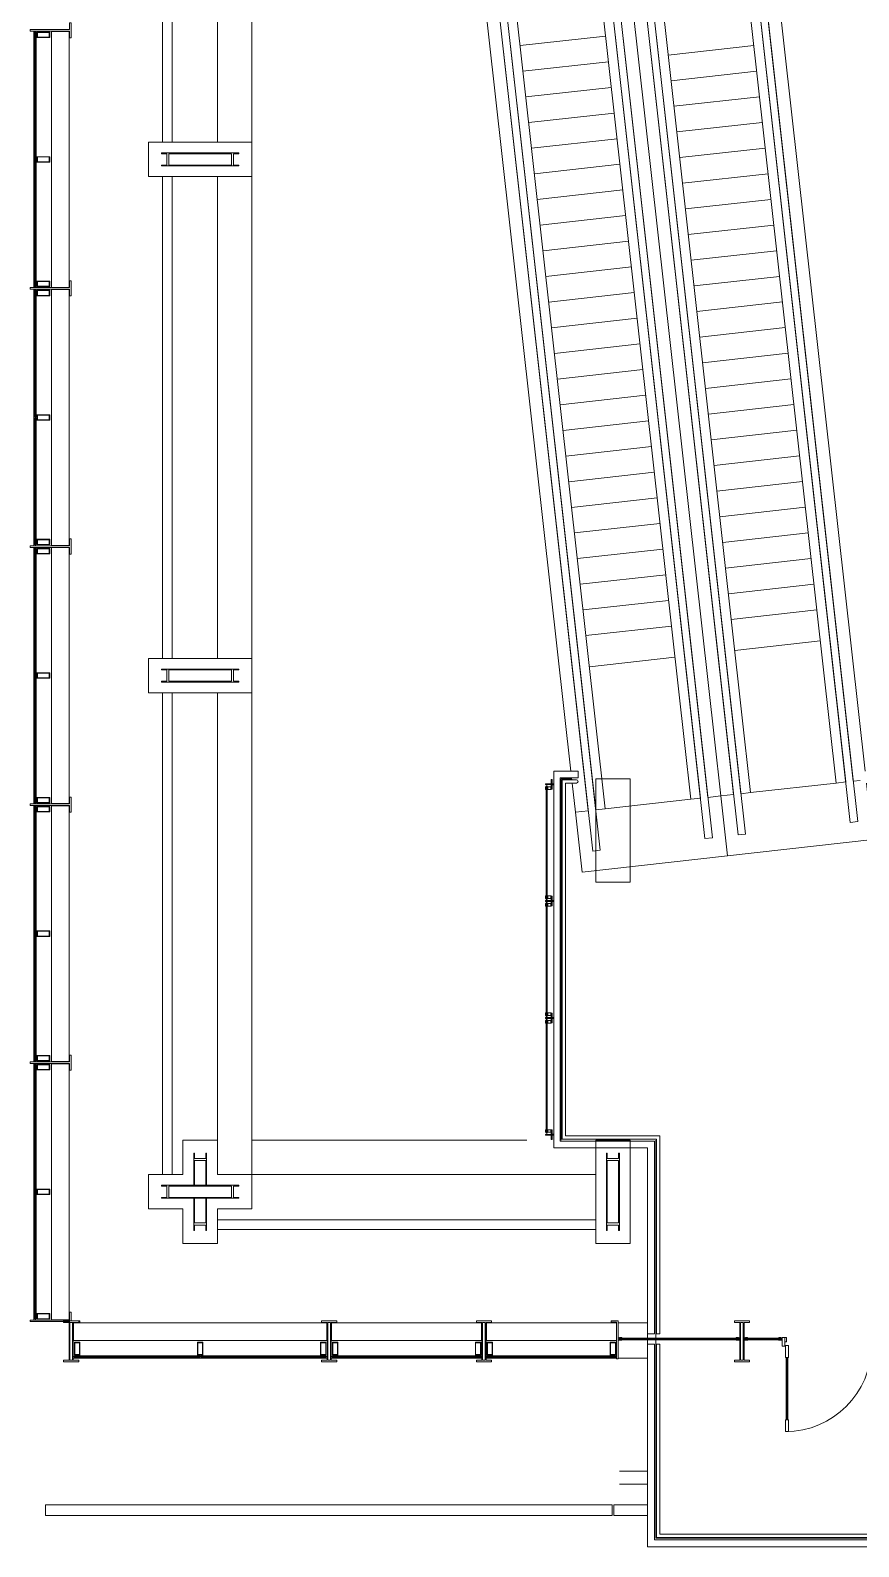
# Model space of a CAD drawing. Header units: inches. Extents: x -31774 to -27465, y 9140 to 11717.
# Drawn here: x -31774 to -31389, y 9419 to 10124 of the extents above; entities that cross this region are included whole.
import ezdxf

# ---------------------------------------------------------------- set-up
doc = ezdxf.new("R2010")
doc.units = ezdxf.units.IN
doc.header["$LTSCALE"] = 5.55
doc.header["$MEASUREMENT"] = 0
for name, color, linetype, lineweight in [('A-COLS', 1, 'Continuous', 18), ('A-FLOR-BYND', 8, 'Continuous', 18), ('A-FLOR-HRAL', 5, 'Continuous', 18), ('A-GLAZ-FRAM', 5, 'Continuous', 18), ('A-GLAZ-MULL', 6, 'Continuous', 18), ('A-GLAZING', 5, 'Continuous', 18), ('S-COLS-CONC-M', 2, 'Continuous', 18)]:
    doc.layers.add(name, color=color, linetype=linetype, lineweight=lineweight)

msp = doc.modelspace()

# ---------------------------------------------------------------- linework, layer by layer
at = {"layer": 'A-COLS', "linetype": 'Continuous'}
for points in [[(-31713.04, 10066.13), (-31713.04, 10066.51), (-31677.04, 10066.51), (-31677.04, 10066.13), (-31679.54, 10066.13), (-31679.54, 10060.88), (-31677.04, 10060.88), (-31677.04, 10060.51), (-31713.04, 10060.51), (-31713.04, 10060.88), (-31710.54, 10060.88), (-31710.54, 10066.13)], [(-31709.54, 10066.13), (-31680.54, 10066.13), (-31680.54, 10060.88), (-31709.54, 10060.88), (-31709.54, 10066.13)], [(-31713.04, 9826.13), (-31713.04, 9826.51), (-31677.04, 9826.51), (-31677.04, 9826.13), (-31679.54, 9826.13), (-31679.54, 9820.88), (-31677.04, 9820.88), (-31677.04, 9820.51), (-31713.04, 9820.51), (-31713.04, 9820.88), (-31710.54, 9820.88), (-31710.54, 9826.13)], [(-31709.54, 9826.13), (-31680.54, 9826.13), (-31680.54, 9820.88), (-31709.54, 9820.88), (-31709.54, 9826.13)], [(-31698.04, 9601.51), (-31698.04, 9586.51), (-31697.67, 9586.51), (-31697.67, 9598.01), (-31692.42, 9598.01), (-31692.42, 9586.51), (-31692.04, 9586.51), (-31692.04, 9601.51), (-31692.42, 9601.51), (-31692.42, 9599.01), (-31697.67, 9599.01), (-31697.67, 9601.51)], [(-31505.67, 9565.51), (-31506.05, 9565.51), (-31506.05, 9601.51), (-31505.67, 9601.51), (-31505.67, 9599.01), (-31500.42, 9599.01), (-31500.42, 9601.51), (-31500.05, 9601.51), (-31500.05, 9565.51), (-31500.42, 9565.51), (-31500.42, 9568.01), (-31505.67, 9568.01)], [(-31505.67, 9569.01), (-31505.67, 9598.01), (-31500.42, 9598.01), (-31500.42, 9569.01), (-31505.67, 9569.01)], [(-31713.04, 9580.88), (-31713.04, 9580.51), (-31677.04, 9580.51), (-31677.04, 9580.88), (-31679.54, 9580.88), (-31679.54, 9586.13), (-31677.04, 9586.13), (-31677.04, 9586.51), (-31713.04, 9586.51), (-31713.04, 9586.13), (-31710.54, 9586.13), (-31710.54, 9580.88)], [(-31709.54, 9580.88), (-31680.54, 9580.88), (-31680.54, 9586.13), (-31709.54, 9586.13)], [(-31698.04, 9565.51), (-31697.67, 9565.51), (-31697.67, 9568.01), (-31692.42, 9568.01), (-31692.42, 9565.51), (-31692.04, 9565.51), (-31692.04, 9580.51), (-31692.42, 9580.51), (-31692.42, 9569.01), (-31697.67, 9569.01), (-31697.67, 9580.51), (-31698.04, 9580.51)], [(-31446.55, 9523.51), (-31446.55, 9522.76), (-31444.05, 9522.76), (-31444.05, 9505.26), (-31446.55, 9505.26), (-31446.55, 9504.51), (-31439.55, 9504.51), (-31439.55, 9505.26), (-31442.05, 9505.26), (-31442.05, 9522.76), (-31439.55, 9522.76), (-31439.55, 9523.51), (-31446.55, 9523.51)], [(-31442.42, 9505.26), (-31443.67, 9505.26), (-31443.67, 9522.76), (-31442.42, 9522.76), (-31442.42, 9505.26)]]:
    msp.add_lwpolyline(points, close=True, dxfattribs=at)
at = {"layer": 'A-COLS'}
msp.add_lwpolyline([(-31511.05, 9727.51), (-31511.05, 9775.51), (-31495.05, 9775.51), (-31495.05, 9727.51), (-31511.05, 9727.51)], close=True, dxfattribs=at)
at = {"layer": 'A-FLOR-BYND'}
for p, q in [((-31712.55, 10071.49), (-31712.55, 10295.51)), ((-31708.05, 10071.49), (-31708.05, 10295.51)), ((-31687.05, 10295.51), (-31687.05, 10071.51)), ((-31671.05, 10295.51), (-31671.05, 10071.51)), ((-31546.24, 10116.4), (-31506.49, 10120.84)), ((-31437.57, 10116.46), (-31477.33, 10112.02)), ((-31544.91, 10104.47), (-31505.15, 10108.91)), ((-31436.24, 10104.53), (-31476, 10100.09)), ((-31543.58, 10092.55), (-31503.82, 10096.99)), ((-31434.91, 10092.61), (-31474.66, 10088.17)), ((-31542.24, 10080.62), (-31502.49, 10085.06)), ((-31433.58, 10080.68), (-31473.33, 10076.24)), ((-31540.91, 10068.69), (-31501.16, 10073.13)), ((-31432.25, 10068.76), (-31472, 10064.32)), ((-31539.58, 10056.77), (-31499.83, 10061.21)), ((-31712.55, 9831.49), (-31712.55, 10055.51)), ((-31708.05, 9831.49), (-31708.05, 10055.51)), ((-31687.05, 10055.51), (-31687.05, 9831.51)), ((-31671.05, 10055.51), (-31671.05, 9831.51)), ((-31430.92, 10056.83), (-31470.67, 10052.39)), ((-31538.25, 10044.84), (-31498.5, 10049.28)), ((-31429.58, 10044.9), (-31469.34, 10040.46)), ((-31536.92, 10032.92), (-31497.16, 10037.36)), ((-31428.25, 10032.98), (-31468, 10028.54)), ((-31535.58, 10020.99), (-31495.83, 10025.43)), ((-31426.92, 10021.05), (-31466.67, 10016.61)), ((-31534.25, 10009.07), (-31494.5, 10013.5)), ((-31425.59, 10009.13), (-31465.34, 10004.69)), ((-31532.92, 9997.14), (-31493.17, 10001.58)), ((-31424.26, 9997.2), (-31464.01, 9992.76)), ((-31531.59, 9985.21), (-31491.84, 9989.65)), ((-31422.92, 9985.27), (-31462.68, 9980.84)), ((-31530.26, 9973.29), (-31490.5, 9977.73)), ((-31421.59, 9973.35), (-31461.34, 9968.91)), ((-31528.92, 9961.36), (-31489.17, 9965.8)), ((-31420.26, 9961.42), (-31460.01, 9956.98)), ((-31527.59, 9949.44), (-31487.84, 9953.88)), ((-31418.93, 9949.5), (-31458.68, 9945.06)), ((-31526.26, 9937.51), (-31486.51, 9941.95)), ((-31417.6, 9937.57), (-31457.35, 9933.13)), ((-31524.93, 9925.58), (-31485.18, 9930.02)), ((-31416.26, 9925.65), (-31456.02, 9921.21)), ((-31523.6, 9913.66), (-31483.84, 9918.1)), ((-31414.93, 9913.72), (-31454.69, 9909.28)), ((-31522.27, 9901.73), (-31482.51, 9906.17)), ((-31413.6, 9901.79), (-31453.35, 9897.35)), ((-31520.93, 9889.81), (-31481.18, 9894.25)), ((-31412.27, 9889.87), (-31452.02, 9885.43)), ((-31519.6, 9877.88), (-31479.85, 9882.32)), ((-31410.94, 9877.94), (-31450.69, 9873.5)), ((-31518.27, 9865.95), (-31478.52, 9870.39)), ((-31409.6, 9866.02), (-31449.36, 9861.58)), ((-31516.94, 9854.03), (-31477.18, 9858.47)), ((-31408.27, 9854.09), (-31448.03, 9849.65)), ((-31515.61, 9842.1), (-31475.85, 9846.54)), ((-31406.66, 9839.62), (-31446.41, 9835.18)), ((-31513.99, 9827.63), (-31474.24, 9832.07)), ((-31712.55, 9591.49), (-31712.55, 9815.51)), ((-31708.05, 9591.49), (-31708.05, 9815.51)), ((-31687.05, 9815.51), (-31687.05, 9591.51)), ((-31671.05, 9815.51), (-31671.05, 9591.51)), ((-31522.2, 9775.03), (-31522.31, 9776.03)), ((-31399.28, 9773.53), (-31439.03, 9769.09)), ((-31506.61, 9761.54), (-31466.86, 9765.98)), ((-31671.05, 9607.53), (-31543.05, 9607.53)), ((-31671.05, 9591.51), (-31511.05, 9591.51)), ((-31687.05, 9570.51), (-31511.05, 9570.51)), ((-31687.05, 9566.01), (-31511.05, 9566.01)), ((-31500.58, 9522.51), (-31487.05, 9522.51)), ((-31487.05, 9514.73), (-31487.05, 9418.51)), ((-31486.8, 9517.48), (-31483.79, 9517.48)), ((-31486.8, 9512.73), (-31483.79, 9512.73)), ((-31483.79, 9512.73), (-31483.79, 9421.76)), ((-31483.05, 9422.51), (-31483.05, 9514.73)), ((-31500.58, 9506.16), (-31487.05, 9506.16)), ((-31487.05, 9453.57), (-31500.05, 9453.57)), ((-31487.05, 9447.57), (-31500.05, 9447.57)), ((-31282.29, 9421.76), (-31483.79, 9421.76)), ((-31483.05, 9422.51), (-31283.04, 9422.51)), ((-31487.05, 9418.51), (-31279.04, 9418.51))]:
    msp.add_line(p, q, dxfattribs=at)
at = {"layer": 'A-FLOR-BYND', "color": 5, "lineweight": 18}
for p, q in [((-31530.6, 9779.03), (-31530.6, 9603.98)), ((-31530.6, 9779.03), (-31519.25, 9779.03)), ((-31519.25, 9776.03), (-31519.25, 9779.03)), ((-31527.59, 9776.03), (-31527.59, 9606.98)), ((-31527.59, 9776.03), (-31519.25, 9776.03)), ((-31527.07, 9607.51), (-31527.07, 9775.51)), ((-31522.25, 9775.51), (-31527.07, 9775.51)), ((-31487.05, 9603.98), (-31530.6, 9603.98)), ((-31483.79, 9606.98), (-31527.59, 9606.98)), ((-31487.05, 9603.98), (-31487.05, 9515.48)), ((-31483.79, 9606.98), (-31483.79, 9517.48)), ((-31483.05, 9515.48), (-31483.05, 9607.51))]:
    msp.add_line(p, q, dxfattribs=at)
at = {"layer": 'A-FLOR-BYND'}
for points in [[(-31392.71, 9755.27), (-31485.04, 10582), (-31481.56, 10582.39), (-31389.23, 9755.66)], [(-31444.88, 9749.44), (-31537.22, 10576.18), (-31533.74, 10576.57), (-31441.41, 9749.83)], [(-31508.99, 9742.28), (-31601.32, 10569.02), (-31604.8, 10568.63), (-31512.46, 9741.9)], [(-31456.81, 9748.11), (-31549.14, 10574.85), (-31552.62, 10574.46), (-31460.29, 9747.72)], [(-31487.42, 10562.75), (-31399.28, 9773.53), (-31394.8, 9774.03), (-31482.95, 10563.25)], [(-31462.38, 9766.48), (-31550.53, 10555.7), (-31555, 10555.2), (-31466.86, 9765.98)], [(-31452.94, 9767.54), (-31541.08, 10556.75), (-31547.05, 10556.09), (-31458.9, 9766.87)], [(-31452.94, 9767.54), (-31541.08, 10556.75), (-31535.12, 10557.42), (-31446.98, 9768.2)], [(-31443.5, 9768.59), (-31531.64, 10557.81), (-31527.17, 10558.31), (-31439.03, 9769.09)], [(-31594.75, 10550.76), (-31506.61, 9761.54), (-31511.08, 9761.04), (-31599.22, 10550.26)], [(-31719.05, 10055.51), (-31719.05, 10071.51), (-31671.05, 10071.51), (-31671.05, 10055.51)], [(-31719.05, 9815.51), (-31719.05, 9831.51), (-31671.05, 9831.51), (-31671.05, 9815.51)], [(-31719.05, 9575.51), (-31719.05, 9591.51), (-31703.05, 9591.51), (-31703.05, 9607.51), (-31687.05, 9607.51), (-31687.05, 9591.51), (-31671.05, 9591.51), (-31671.05, 9575.51), (-31687.05, 9575.51), (-31687.05, 9559.51), (-31703.05, 9559.51), (-31703.05, 9575.51)]]:
    msp.add_lwpolyline(points, close=True, dxfattribs=at)
for points in [[(-31385.8, 9779.03), (-31473.5, 10564.3), (-31479.47, 10563.64), (-31391.32, 9774.42), (-31388.1, 9774.78)], [(-31522.65, 9779.03), (-31608.66, 10549.21), (-31602.7, 10549.87), (-31514.56, 9760.65), (-31520.52, 9759.99), (-31522.03, 9773.53)], [(-31452.94, 9767.54), (-31449.83, 9739.71), (-31382.25, 9747.26), (-31385.19, 9773.53)], [(-31452.94, 9767.54), (-31449.83, 9739.71), (-31517.41, 9732.16), (-31520.52, 9759.99)]]:
    msp.add_lwpolyline(points, dxfattribs=at)
at = {"layer": 'A-FLOR-HRAL', "color": 5, "lineweight": 18}
for p, q in [((-31531.72, 9771.79), (-31534.41, 9771.79)), ((-31534.41, 9771.79), (-31534.41, 9770.6)), ((-31531.72, 9773.17), (-31534.35, 9773.17)), ((-31534.35, 9773.17), (-31534.35, 9772.79)), ((-31534.35, 9772.79), (-31531.72, 9772.79)), ((-31534.22, 9771.79), (-31534.22, 9770.6)), ((-31534.16, 9765.91), (-31534.16, 9772.29)), ((-31534.16, 9772.29), (-31533.66, 9772.29)), ((-31533.66, 9772.29), (-31533.66, 9765.91)), ((-31533.6, 9771.79), (-31533.6, 9770.6)), ((-31533.41, 9771.79), (-31533.41, 9770.6)), ((-31531.91, 9771.79), (-31531.91, 9770.6)), ((-31531.35, 9775.23), (-31531.72, 9775.23)), ((-31531.72, 9775.23), (-31531.72, 9770.73)), ((-31531.72, 9772.79), (-31531.72, 9773.17)), ((-31531.72, 9770.6), (-31531.72, 9771.79)), ((-31531.35, 9770.73), (-31531.35, 9775.23)), ((-31530.6, 9773.23), (-31531.35, 9773.23)), ((-31531.35, 9773.23), (-31531.35, 9772.73)), ((-31530.6, 9773.23), (-31531.35, 9773.23)), ((-31531.35, 9773.23), (-31531.35, 9772.73)), ((-31531.35, 9772.73), (-31530.6, 9772.73)), ((-31531.35, 9772.73), (-31530.6, 9772.73)), ((-31526.6, 9775.03), (-31526.6, 9607.98)), ((-31526.6, 9775.03), (-31520, 9775.03)), ((-31525.1, 9773.53), (-31525.1, 9609.48)), ((-31525.1, 9773.53), (-31520, 9773.53)), ((-31534.16, 9724.67), (-31534.16, 9766.98)), ((-31533.66, 9724.67), (-31533.66, 9766.98)), ((-31534.16, 9725.74), (-31534.16, 9719.36)), ((-31533.66, 9719.36), (-31533.66, 9725.74)), ((-31534.41, 9721.05), (-31531.72, 9721.05)), ((-31534.41, 9719.86), (-31534.41, 9721.05)), ((-31531.72, 9719.86), (-31534.41, 9719.86)), ((-31534.41, 9717.49), (-31531.72, 9717.49)), ((-31534.41, 9716.3), (-31534.41, 9717.49)), ((-31531.72, 9716.3), (-31534.41, 9716.3)), ((-31534.35, 9718.86), (-31531.72, 9718.86)), ((-31534.35, 9718.49), (-31534.35, 9718.86)), ((-31531.72, 9718.49), (-31534.35, 9718.49)), ((-31534.22, 9719.86), (-31534.22, 9721.05)), ((-31534.22, 9717.49), (-31534.22, 9716.3)), ((-31534.16, 9719.36), (-31533.66, 9719.36)), ((-31534.16, 9711.6), (-31534.16, 9717.99)), ((-31534.16, 9717.99), (-31533.66, 9717.99)), ((-31533.66, 9717.99), (-31533.66, 9711.6)), ((-31533.6, 9719.86), (-31533.6, 9721.05)), ((-31533.6, 9717.49), (-31533.6, 9716.3)), ((-31533.41, 9719.86), (-31533.41, 9721.05)), ((-31533.41, 9717.49), (-31533.41, 9716.3)), ((-31531.91, 9719.86), (-31531.91, 9721.05)), ((-31531.91, 9717.49), (-31531.91, 9716.3)), ((-31531.72, 9721.05), (-31531.72, 9719.86)), ((-31531.72, 9720.92), (-31531.35, 9720.92)), ((-31531.72, 9716.42), (-31531.72, 9720.92)), ((-31531.72, 9718.86), (-31531.72, 9718.49)), ((-31531.72, 9717.49), (-31531.72, 9716.3)), ((-31531.35, 9716.42), (-31531.72, 9716.42)), ((-31531.35, 9720.92), (-31531.35, 9716.42)), ((-31531.35, 9718.92), (-31530.6, 9718.92)), ((-31531.35, 9718.42), (-31531.35, 9718.92)), ((-31530.6, 9718.42), (-31531.35, 9718.42)), ((-31534.16, 9670.34), (-31534.16, 9712.67)), ((-31533.66, 9670.34), (-31533.66, 9712.67)), ((-31534.41, 9666.72), (-31531.72, 9666.72)), ((-31534.41, 9665.53), (-31534.41, 9666.72)), ((-31534.22, 9665.53), (-31534.22, 9666.72)), ((-31534.16, 9671.41), (-31534.16, 9665.03)), ((-31533.66, 9665.03), (-31533.66, 9671.41)), ((-31533.6, 9665.53), (-31533.6, 9666.72)), ((-31533.41, 9665.53), (-31533.41, 9666.72)), ((-31531.91, 9665.53), (-31531.91, 9666.72)), ((-31531.72, 9666.72), (-31531.72, 9665.53)), ((-31531.72, 9666.59), (-31531.35, 9666.59)), ((-31531.72, 9662.09), (-31531.72, 9666.59)), ((-31531.35, 9666.59), (-31531.35, 9662.09)), ((-31531.72, 9665.53), (-31534.41, 9665.53)), ((-31534.41, 9663.15), (-31531.72, 9663.15)), ((-31534.41, 9661.97), (-31534.41, 9663.15)), ((-31531.72, 9661.97), (-31534.41, 9661.97)), ((-31534.35, 9664.53), (-31531.72, 9664.53)), ((-31534.35, 9664.15), (-31534.35, 9664.53)), ((-31531.72, 9664.15), (-31534.35, 9664.15)), ((-31534.22, 9663.15), (-31534.22, 9661.97)), ((-31534.16, 9665.03), (-31533.66, 9665.03)), ((-31534.16, 9657.27), (-31534.16, 9663.65)), ((-31534.16, 9663.65), (-31533.66, 9663.65)), ((-31533.66, 9663.65), (-31533.66, 9657.27)), ((-31533.6, 9663.15), (-31533.6, 9661.97)), ((-31533.41, 9663.15), (-31533.41, 9661.97)), ((-31531.91, 9663.15), (-31531.91, 9661.97)), ((-31531.72, 9664.53), (-31531.72, 9664.15)), ((-31531.72, 9663.15), (-31531.72, 9661.97)), ((-31531.35, 9662.09), (-31531.72, 9662.09)), ((-31531.35, 9664.59), (-31530.6, 9664.59)), ((-31531.35, 9664.09), (-31531.35, 9664.59)), ((-31530.6, 9664.09), (-31531.35, 9664.09)), ((-31534.16, 9616.01), (-31534.16, 9658.34)), ((-31533.66, 9616.01), (-31533.66, 9658.34)), ((-31534.16, 9617.08), (-31534.16, 9610.7)), ((-31533.66, 9610.7), (-31533.66, 9617.08)), ((-31534.41, 9612.38), (-31531.72, 9612.38)), ((-31534.41, 9611.2), (-31534.41, 9612.38)), ((-31531.72, 9611.2), (-31534.41, 9611.2)), ((-31534.35, 9610.2), (-31531.72, 9610.2)), ((-31534.35, 9609.82), (-31534.35, 9610.2)), ((-31531.72, 9609.82), (-31534.35, 9609.82)), ((-31534.22, 9611.2), (-31534.22, 9612.38)), ((-31534.16, 9610.7), (-31533.66, 9610.7)), ((-31533.6, 9611.2), (-31533.6, 9612.38)), ((-31533.41, 9611.2), (-31533.41, 9612.38)), ((-31531.91, 9611.2), (-31531.91, 9612.38)), ((-31531.72, 9612.38), (-31531.72, 9611.2)), ((-31531.72, 9612.26), (-31531.35, 9612.26)), ((-31531.72, 9607.76), (-31531.72, 9612.26)), ((-31531.72, 9610.2), (-31531.72, 9609.82)), ((-31531.35, 9612.26), (-31531.35, 9607.76)), ((-31531.35, 9610.26), (-31530.6, 9610.26)), ((-31531.35, 9609.76), (-31531.35, 9610.26)), ((-31530.6, 9609.76), (-31531.35, 9609.76)), ((-31481.29, 9609.48), (-31525.1, 9609.48)), ((-31481.29, 9609.48), (-31481.29, 9517.48)), ((-31531.35, 9607.76), (-31531.72, 9607.76)), ((-31482.79, 9607.98), (-31526.6, 9607.98)), ((-31482.79, 9607.98), (-31482.79, 9517.48))]:
    msp.add_line(p, q, dxfattribs=at)
at = {"layer": 'A-FLOR-HRAL'}
for p, q in [((-31534.41, 9770.6), (-31531.72, 9770.6)), ((-31531.72, 9770.73), (-31531.35, 9770.73)), ((-31482.79, 9517.48), (-31481.29, 9517.48)), ((-31482.79, 9512.73), (-31481.29, 9512.73)), ((-31482.79, 9512.73), (-31482.79, 9422.76)), ((-31481.29, 9512.73), (-31481.29, 9424.26)), ((-31283.29, 9422.76), (-31482.79, 9422.76)), ((-31284.79, 9424.26), (-31481.29, 9424.26))]:
    msp.add_line(p, q, dxfattribs=at)
at = {"layer": 'A-FLOR-HRAL', "color": 5, "lineweight": 18}
msp.add_arc((-31520, 9774.28), 0.749, 270, 90, dxfattribs=at)
at = {"layer": 'A-GLAZ-FRAM'}
for p, q in [((-31503.96, 9522.82), (-31503.96, 9523.57)), ((-31503.96, 9523.57), (-31500.58, 9523.57)), ((-31501.33, 9522.82), (-31503.96, 9522.82)), ((-31501.33, 9505.83), (-31501.33, 9522.82)), ((-31500.58, 9523.57), (-31500.58, 9522.82)), ((-31500.58, 9522.82), (-31500.58, 9505.83)), ((-31500.58, 9505.83), (-31501.33, 9505.83))]:
    msp.add_line(p, q, dxfattribs=at)
at = {"layer": 'A-GLAZ-FRAM', "linetype": 'Continuous'}
for points in [[(-31755.79, 10123.88), (-31755.79, 10127.01), (-31755.04, 10127.01), (-31755.04, 10120.01), (-31755.79, 10120.01), (-31755.79, 10123.13), (-31774.04, 10123.13), (-31774.04, 10123.88)], [(-31755.79, 10003.13), (-31755.79, 10000.01), (-31755.04, 10000.01), (-31755.04, 10007.01), (-31755.79, 10007.01), (-31755.79, 10003.88), (-31774.04, 10003.88), (-31774.04, 10003.13)], [(-31755.79, 9883.88), (-31755.79, 9887.01), (-31755.04, 9887.01), (-31755.04, 9880.01), (-31755.79, 9880.01), (-31755.79, 9883.13), (-31774.04, 9883.13), (-31774.04, 9883.88)], [(-31755.79, 9763.13), (-31755.79, 9760.01), (-31755.04, 9760.01), (-31755.04, 9767.01), (-31755.79, 9767.01), (-31755.79, 9763.88), (-31774.04, 9763.88), (-31774.04, 9763.13)], [(-31755.79, 9643.88), (-31755.79, 9647.01), (-31755.04, 9647.01), (-31755.04, 9640.01), (-31755.79, 9640.01), (-31755.79, 9643.13), (-31774.04, 9643.13), (-31774.04, 9643.88)], [(-31755.79, 9523.51), (-31755.79, 9527.51), (-31755.04, 9527.51), (-31755.04, 9523.51), (-31755.79, 9523.51)], [(-31774.04, 9523.13), (-31774.04, 9523.88), (-31755.79, 9523.88), (-31755.79, 9523.13), (-31774.04, 9523.13)], [(-31758.54, 9523.51), (-31758.54, 9522.76), (-31756.04, 9522.76), (-31756.04, 9505.26), (-31758.54, 9505.26), (-31758.54, 9504.51), (-31751.54, 9504.51), (-31751.54, 9505.26), (-31754.04, 9505.26), (-31754.04, 9522.76), (-31751.54, 9522.76), (-31751.54, 9523.51), (-31758.54, 9523.51)], [(-31756.04, 9505.26), (-31756.04, 9522.76), (-31755.67, 9522.76), (-31755.67, 9505.26), (-31756.04, 9505.26)], [(-31755.79, 9522.76), (-31755.79, 9523.51), (-31751.04, 9523.51), (-31751.04, 9522.76), (-31755.79, 9522.76)], [(-31754.42, 9505.26), (-31755.67, 9505.26), (-31755.67, 9522.76), (-31754.42, 9522.76), (-31754.42, 9505.26)], [(-31754.42, 9505.26), (-31754.42, 9522.76), (-31754.04, 9522.76), (-31754.04, 9505.26), (-31754.42, 9505.26)], [(-31638.54, 9523.51), (-31638.54, 9522.76), (-31636.04, 9522.76), (-31636.04, 9505.26), (-31638.54, 9505.26), (-31638.54, 9504.51), (-31631.54, 9504.51), (-31631.54, 9505.26), (-31634.04, 9505.26), (-31634.04, 9522.76), (-31631.54, 9522.76), (-31631.54, 9523.51), (-31638.54, 9523.51)], [(-31634.42, 9505.26), (-31635.67, 9505.26), (-31635.67, 9522.76), (-31634.42, 9522.76), (-31634.42, 9505.26)], [(-31566.55, 9523.51), (-31566.55, 9522.76), (-31564.05, 9522.76), (-31564.05, 9505.26), (-31566.55, 9505.26), (-31566.55, 9504.51), (-31559.55, 9504.51), (-31559.55, 9505.26), (-31562.05, 9505.26), (-31562.05, 9522.76), (-31559.55, 9522.76), (-31559.55, 9523.51), (-31566.55, 9523.51)], [(-31562.42, 9505.26), (-31563.67, 9505.26), (-31563.67, 9522.76), (-31562.42, 9522.76), (-31562.42, 9505.26)], [(-31758.54, 9504.51), (-31758.54, 9505.26), (-31751.54, 9505.26), (-31751.54, 9504.51), (-31758.54, 9504.51)]]:
    msp.add_lwpolyline(points, close=True, dxfattribs=at)
at = {"layer": 'A-GLAZ-MULL', "linetype": 'Continuous'}
for p, q in [((-31500.03, 9515.62), (-31500.33, 9515.62)), ((-31500.33, 9515.62), (-31500.33, 9515.52)), ((-31500.14, 9515.43), (-31500.33, 9515.52)), ((-31500.14, 9514.67), (-31500.33, 9514.59)), ((-31500.33, 9514.59), (-31500.33, 9514.49)), ((-31499.65, 9514.49), (-31500.33, 9514.49)), ((-31500.07, 9515.31), (-31500.07, 9514.78)), ((-31499.9, 9515.41), (-31499.9, 9514.79)), ((-31499.83, 9514.67), (-31499.65, 9514.59)), ((-31498.93, 9515.76), (-31499.81, 9515.76)), ((-31499.49, 9515.62), (-31499.81, 9515.54)), ((-31499.7, 9514.79), (-31499.75, 9514.7)), ((-31499.75, 9514.7), (-31499.65, 9514.7)), ((-31499.7, 9515.41), (-31499.7, 9514.79)), ((-31499.65, 9514.49), (-31499.65, 9514.7)), ((-31499.65, 9514.59), (-31499.65, 9514.49)), ((-31499.65, 9514.49), (-31498.93, 9514.49)), ((-31499.64, 9514.77), (-31499.64, 9515.41)), ((-31499.59, 9514.74), (-31499.64, 9514.77)), ((-31499.59, 9514.59), (-31499.59, 9514.74)), ((-31499.22, 9514.59), (-31499.59, 9514.59)), ((-31498.93, 9515.62), (-31499.46, 9515.62)), ((-31445.19, 9515.48), (-31499.43, 9515.48)), ((-31499.43, 9515.48), (-31499.43, 9514.73)), ((-31445.19, 9515.23), (-31499.43, 9515.23)), ((-31445.19, 9514.98), (-31499.43, 9514.98)), ((-31445.19, 9514.73), (-31499.43, 9514.73)), ((-31499.22, 9514.59), (-31498.98, 9514.54)), ((-31499.18, 9515.23), (-31499.18, 9514.98)), ((-31498.98, 9514.59), (-31498.98, 9514.54)), ((-31498.94, 9514.59), (-31498.98, 9514.59)), ((-31498.93, 9514.57), (-31498.94, 9514.59)), ((-31498.93, 9515.76), (-31498.93, 9515.62)), ((-31498.93, 9514.49), (-31498.93, 9514.57)), ((-31445.7, 9514.57), (-31445.68, 9514.59)), ((-31445.7, 9514.49), (-31445.7, 9514.57)), ((-31444.98, 9514.49), (-31445.7, 9514.49)), ((-31445.69, 9515.76), (-31444.82, 9515.76)), ((-31445.69, 9515.76), (-31445.69, 9515.62)), ((-31445.69, 9515.62), (-31445.17, 9515.62)), ((-31445.68, 9514.59), (-31445.65, 9514.59)), ((-31445.41, 9514.59), (-31445.65, 9514.54)), ((-31445.65, 9514.59), (-31445.65, 9514.54)), ((-31445.44, 9515.23), (-31445.44, 9514.98)), ((-31445.41, 9514.59), (-31445.03, 9514.59)), ((-31445.19, 9515.48), (-31445.19, 9514.73)), ((-31445.14, 9515.62), (-31444.82, 9515.54)), ((-31445.03, 9514.74), (-31444.99, 9514.77)), ((-31445.03, 9514.59), (-31445.03, 9514.74)), ((-31444.99, 9514.77), (-31444.99, 9515.41)), ((-31444.98, 9514.49), (-31444.98, 9514.7)), ((-31444.88, 9514.7), (-31444.98, 9514.7)), ((-31444.8, 9514.67), (-31444.98, 9514.59)), ((-31444.98, 9514.59), (-31444.98, 9514.49)), ((-31444.98, 9514.49), (-31444.3, 9514.49)), ((-31444.93, 9515.41), (-31444.93, 9514.79)), ((-31444.93, 9514.79), (-31444.88, 9514.7)), ((-31444.73, 9515.41), (-31444.73, 9514.79)), ((-31444.6, 9515.62), (-31444.3, 9515.62)), ((-31444.56, 9515.31), (-31444.56, 9514.78)), ((-31444.49, 9515.43), (-31444.3, 9515.52)), ((-31444.49, 9514.67), (-31444.3, 9514.59)), ((-31444.3, 9515.62), (-31444.3, 9515.52)), ((-31444.3, 9514.59), (-31444.3, 9514.49)), ((-31441.49, 9515.62), (-31441.8, 9515.62)), ((-31441.8, 9515.62), (-31441.8, 9515.52)), ((-31441.6, 9515.43), (-31441.8, 9515.52)), ((-31441.6, 9514.67), (-31441.8, 9514.59)), ((-31441.8, 9514.59), (-31441.8, 9514.49)), ((-31441.12, 9514.49), (-31441.8, 9514.49)), ((-31441.53, 9515.31), (-31441.53, 9514.78)), ((-31441.37, 9515.41), (-31441.37, 9514.79)), ((-31441.29, 9514.67), (-31441.12, 9514.59)), ((-31440.4, 9515.76), (-31441.27, 9515.76)), ((-31440.95, 9515.62), (-31441.27, 9515.54)), ((-31441.16, 9514.79), (-31441.21, 9514.7)), ((-31441.21, 9514.7), (-31441.11, 9514.7)), ((-31441.16, 9515.41), (-31441.16, 9514.79)), ((-31441.12, 9514.49), (-31441.12, 9514.7)), ((-31441.12, 9514.59), (-31441.12, 9514.49)), ((-31441.12, 9514.49), (-31440.39, 9514.49)), ((-31441.1, 9514.77), (-31441.1, 9515.41)), ((-31441.06, 9514.74), (-31441.1, 9514.77)), ((-31441.06, 9514.59), (-31441.06, 9514.74)), ((-31440.68, 9514.59), (-31441.06, 9514.59)), ((-31440.4, 9515.62), (-31440.92, 9515.62)), ((-31440.9, 9515.48), (-31440.9, 9514.73)), ((-31440.9, 9515.48), (-31425.47, 9515.48)), ((-31440.9, 9515.23), (-31425.47, 9515.23)), ((-31440.9, 9514.98), (-31425.47, 9514.98)), ((-31440.9, 9514.73), (-31425.47, 9514.73)), ((-31440.68, 9514.59), (-31440.44, 9514.54)), ((-31440.65, 9515.23), (-31440.65, 9514.98)), ((-31440.44, 9514.59), (-31440.44, 9514.54)), ((-31440.41, 9514.59), (-31440.44, 9514.59)), ((-31440.39, 9514.57), (-31440.41, 9514.59)), ((-31440.4, 9515.76), (-31440.4, 9515.62)), ((-31440.39, 9514.49), (-31440.39, 9514.57)), ((-31425.98, 9514.57), (-31425.96, 9514.59)), ((-31425.98, 9514.49), (-31425.98, 9514.57)), ((-31425.26, 9514.49), (-31425.98, 9514.49)), ((-31425.97, 9515.76), (-31425.1, 9515.76)), ((-31425.97, 9515.76), (-31425.97, 9515.62)), ((-31425.97, 9515.62), (-31425.45, 9515.62)), ((-31425.96, 9514.59), (-31425.93, 9514.59)), ((-31425.69, 9514.59), (-31425.93, 9514.54)), ((-31425.93, 9514.59), (-31425.93, 9514.54)), ((-31425.72, 9515.23), (-31425.72, 9514.98)), ((-31425.69, 9514.59), (-31425.31, 9514.59)), ((-31425.47, 9515.48), (-31425.47, 9514.73)), ((-31425.42, 9515.62), (-31425.1, 9515.54)), ((-31425.31, 9514.74), (-31425.27, 9514.77)), ((-31425.31, 9514.59), (-31425.31, 9514.74)), ((-31425.27, 9514.77), (-31425.27, 9515.41)), ((-31425.26, 9514.49), (-31425.26, 9514.7)), ((-31425.16, 9514.7), (-31425.26, 9514.7)), ((-31425.08, 9514.67), (-31425.26, 9514.59)), ((-31425.26, 9514.59), (-31425.26, 9514.49)), ((-31425.26, 9514.49), (-31424.58, 9514.49)), ((-31425.21, 9515.41), (-31425.21, 9514.79)), ((-31425.21, 9514.79), (-31425.16, 9514.7)), ((-31425.01, 9515.41), (-31425.01, 9514.79)), ((-31424.88, 9515.62), (-31424.58, 9515.62)), ((-31424.84, 9515.31), (-31424.84, 9514.78)), ((-31424.77, 9515.43), (-31424.58, 9515.52)), ((-31424.77, 9514.67), (-31424.58, 9514.59)), ((-31424.58, 9515.62), (-31424.58, 9515.52)), ((-31424.58, 9514.59), (-31424.58, 9514.49)), ((-31422.44, 9506.51), (-31422.44, 9477.52)), ((-31422.19, 9506.51), (-31422.19, 9477.52)), ((-31421.94, 9506.51), (-31421.94, 9477.52)), ((-31421.69, 9506.51), (-31421.69, 9477.52))]:
    msp.add_line(p, q, dxfattribs=at)
for points in [[(-31771.02, 10122.64), (-31764.89, 10122.64), (-31764.89, 10120.14), (-31771.02, 10120.14)], [(-31770.7, 10120.27), (-31765.33, 10120.27), (-31765.33, 10122.5), (-31770.7, 10122.5)], [(-31764.17, 10123.01), (-31756.04, 10123.01), (-31756.04, 10004.01), (-31764.17, 10004.01)], [(-31771.02, 10064.76), (-31764.89, 10064.76), (-31764.89, 10062.26), (-31771.02, 10062.26)], [(-31770.7, 10062.39), (-31765.33, 10062.39), (-31765.33, 10064.62), (-31770.7, 10064.62)], [(-31771.02, 10004.38), (-31764.89, 10004.38), (-31764.89, 10006.88), (-31771.02, 10006.88)], [(-31770.7, 10004.52), (-31765.33, 10004.52), (-31765.33, 10006.69), (-31770.7, 10006.69)], [(-31771.02, 10002.64), (-31764.89, 10002.64), (-31764.89, 10000.14), (-31771.02, 10000.14)], [(-31770.7, 10000.27), (-31765.33, 10000.27), (-31765.33, 10002.5), (-31770.7, 10002.5)], [(-31764.17, 10003.01), (-31756.04, 10003.01), (-31756.04, 9884.01), (-31764.17, 9884.01)], [(-31771.02, 9944.76), (-31764.89, 9944.76), (-31764.89, 9942.26), (-31771.02, 9942.26)], [(-31770.7, 9942.39), (-31765.33, 9942.39), (-31765.33, 9944.62), (-31770.7, 9944.62)], [(-31771.02, 9884.38), (-31764.89, 9884.38), (-31764.89, 9886.88), (-31771.02, 9886.88)], [(-31770.7, 9884.52), (-31765.33, 9884.52), (-31765.33, 9886.69), (-31770.7, 9886.69)], [(-31771.02, 9882.64), (-31764.89, 9882.64), (-31764.89, 9880.14), (-31771.02, 9880.14)], [(-31770.7, 9880.27), (-31765.33, 9880.27), (-31765.33, 9882.5), (-31770.7, 9882.5)], [(-31764.17, 9883.01), (-31756.04, 9883.01), (-31756.04, 9764.01), (-31764.17, 9764.01)], [(-31771.02, 9824.76), (-31764.89, 9824.76), (-31764.89, 9822.26), (-31771.02, 9822.26)], [(-31770.7, 9822.39), (-31765.33, 9822.39), (-31765.33, 9824.62), (-31770.7, 9824.62)], [(-31771.02, 9764.38), (-31764.89, 9764.38), (-31764.89, 9766.88), (-31771.02, 9766.88)], [(-31770.7, 9764.52), (-31765.33, 9764.52), (-31765.33, 9766.69), (-31770.7, 9766.69)], [(-31771.02, 9762.64), (-31764.89, 9762.64), (-31764.89, 9760.14), (-31771.02, 9760.14)], [(-31770.7, 9760.27), (-31765.33, 9760.27), (-31765.33, 9762.5), (-31770.7, 9762.5)], [(-31764.17, 9763.01), (-31756.04, 9763.01), (-31756.04, 9644.01), (-31764.17, 9644.01)], [(-31771.02, 9704.76), (-31764.89, 9704.76), (-31764.89, 9702.26), (-31771.02, 9702.26)], [(-31770.7, 9702.39), (-31765.33, 9702.39), (-31765.33, 9704.62), (-31770.7, 9704.62)], [(-31771.02, 9644.38), (-31764.89, 9644.38), (-31764.89, 9646.88), (-31771.02, 9646.88)], [(-31770.7, 9644.52), (-31765.33, 9644.52), (-31765.33, 9646.69), (-31770.7, 9646.69)], [(-31771.02, 9642.63), (-31764.89, 9642.63), (-31764.89, 9640.13), (-31771.02, 9640.13)], [(-31770.7, 9642.5), (-31765.33, 9642.5), (-31765.33, 9640.33), (-31770.7, 9640.33)], [(-31764.17, 9524), (-31756.04, 9524), (-31756.04, 9643.01), (-31764.17, 9643.01)], [(-31771.02, 9582.26), (-31764.89, 9582.26), (-31764.89, 9584.76), (-31771.02, 9584.76)], [(-31770.7, 9584.62), (-31765.33, 9584.62), (-31765.33, 9582.39), (-31770.7, 9582.39)], [(-31771.02, 9524.38), (-31764.89, 9524.38), (-31764.89, 9526.88), (-31771.02, 9526.88)], [(-31770.7, 9526.74), (-31765.33, 9526.74), (-31765.33, 9524.51), (-31770.7, 9524.51)], [(-31636.16, 9514.38), (-31636.16, 9522.51), (-31753.92, 9522.51), (-31753.92, 9514.38)], [(-31564.17, 9514.38), (-31564.17, 9522.51), (-31633.92, 9522.51), (-31633.92, 9514.38)], [(-31501.45, 9514.38), (-31501.45, 9522.51), (-31561.93, 9522.51), (-31561.93, 9514.38)], [(-31753.55, 9507.53), (-31753.55, 9513.66), (-31751.05, 9513.66), (-31751.05, 9507.53)], [(-31753.41, 9507.85), (-31753.41, 9513.22), (-31751.24, 9513.22), (-31751.24, 9507.85)], [(-31693.79, 9507.53), (-31693.79, 9513.66), (-31696.29, 9513.66), (-31696.29, 9507.53)], [(-31696.16, 9507.85), (-31696.16, 9513.22), (-31693.93, 9513.22), (-31693.93, 9507.85)], [(-31636.54, 9507.53), (-31636.54, 9513.66), (-31639.04, 9513.66), (-31639.04, 9507.53)], [(-31638.9, 9507.85), (-31638.9, 9513.22), (-31636.67, 9513.22), (-31636.67, 9507.85)], [(-31633.55, 9507.53), (-31633.55, 9513.66), (-31631.05, 9513.66), (-31631.05, 9507.53)], [(-31633.41, 9507.85), (-31633.41, 9513.22), (-31631.24, 9513.22), (-31631.24, 9507.85)], [(-31564.54, 9507.53), (-31564.54, 9513.66), (-31567.04, 9513.66), (-31567.04, 9507.53)], [(-31566.91, 9507.85), (-31566.91, 9513.22), (-31564.68, 9513.22), (-31564.68, 9507.85)], [(-31561.55, 9507.53), (-31561.55, 9513.66), (-31559.05, 9513.66), (-31559.05, 9507.53)], [(-31561.42, 9507.85), (-31561.42, 9513.22), (-31559.25, 9513.22), (-31559.25, 9507.85)], [(-31501.8, 9507.53), (-31501.8, 9513.66), (-31504.3, 9513.66), (-31504.3, 9507.53)], [(-31504.16, 9507.85), (-31504.16, 9513.22), (-31501.93, 9513.22), (-31501.93, 9507.85)], [(-31424.33, 9511.76), (-31424.33, 9515.76), (-31423.08, 9515.76), (-31423.08, 9511.76), (-31424.33, 9511.76)], [(-31423.08, 9513.76), (-31423.08, 9515.76), (-31422.33, 9515.76), (-31422.33, 9513.76), (-31423.08, 9513.76)], [(-31422.83, 9506.51), (-31422.83, 9512.01), (-31421.33, 9512.01), (-31421.33, 9506.51), (-31422.83, 9506.51)], [(-31422.83, 9472.02), (-31422.83, 9477.52), (-31421.33, 9477.52), (-31421.33, 9472.02)]]:
    msp.add_lwpolyline(points, close=True, dxfattribs=at)
for centre, radius, start, end in [((-31500.46, 9515.85), 0.26, 241.13606, 298.84423), ((-31500.46, 9514.26), 0.26, 61.15577, 118.86394), ((-31500.19, 9515.31), 0.125, 0, 65.62888), ((-31500.19, 9514.78), 0.125, 294.02298, 0), ((-31500.03, 9515.74), 0.125, 270, 334.04991), ((-31499.81, 9515.63), 0.125, 90, 154.04991), ((-31499.78, 9515.41), 0.125, 104.63629, 180), ((-31499.78, 9514.79), 0.125, 180, 245.05455), ((-31499.67, 9515.41), 0.0293, 0, 180), ((-31499.46, 9515.5), 0.125, 90, 104.63881), ((-31445.17, 9515.5), 0.125, 75.36119, 90), ((-31444.96, 9515.41), 0.0293, 0, 180), ((-31444.82, 9515.63), 0.125, 25.95009, 90), ((-31444.85, 9515.41), 0.125, 0, 75.36371), ((-31444.85, 9514.79), 0.125, 294.94545, 0), ((-31444.6, 9515.74), 0.125, 205.95009, 270), ((-31444.44, 9515.31), 0.125, 114.37112, 180), ((-31444.44, 9514.78), 0.125, 180, 245.97702), ((-31444.17, 9515.85), 0.26, 241.15577, 298.86394), ((-31444.17, 9514.26), 0.26, 61.13606, 118.84423), ((-31441.92, 9515.85), 0.26, 241.13606, 298.84423), ((-31441.92, 9514.26), 0.26, 61.15577, 118.86394), ((-31441.65, 9515.31), 0.125, 0, 65.62888), ((-31441.65, 9514.78), 0.125, 294.02298, 0), ((-31441.49, 9515.74), 0.125, 270, 334.04991), ((-31441.27, 9515.63), 0.125, 90, 154.04991), ((-31441.24, 9515.41), 0.125, 104.63629, 180), ((-31441.24, 9514.79), 0.125, 180, 245.05455), ((-31441.13, 9515.41), 0.0293, 0, 180), ((-31440.92, 9515.5), 0.125, 90, 104.63881), ((-31425.45, 9515.5), 0.125, 75.36119, 90), ((-31425.24, 9515.41), 0.0293, 0, 180), ((-31425.1, 9515.63), 0.125, 25.95009, 90), ((-31425.13, 9515.41), 0.125, 0, 75.36371), ((-31425.13, 9514.79), 0.125, 294.94545, 0), ((-31424.88, 9515.74), 0.125, 205.95009, 270), ((-31424.72, 9515.31), 0.125, 114.37112, 180), ((-31424.72, 9514.78), 0.125, 180, 245.97702), ((-31424.45, 9515.85), 0.26, 241.15577, 298.86394), ((-31424.45, 9514.26), 0.26, 61.13606, 118.84423), ((-31422.83, 9512.01), 40, 270, 0)]:
    msp.add_arc(centre, radius, start, end, dxfattribs=at)
at = {"layer": 'A-GLAZING', "linetype": 'Continuous'}
for p, q in [((-31771.64, 9583.26), (-31771.39, 9583.26)), ((-31771.64, 9524.38), (-31771.64, 9583.26)), ((-31771.39, 9583.26), (-31771.39, 9524.38)), ((-31771.39, 9524.38), (-31771.64, 9524.38))]:
    msp.add_line(p, q, dxfattribs=at)
for points in [[(-31772.39, 10123.13), (-31771.64, 10123.13), (-31771.64, 10122.64), (-31772.39, 10122.64)], [(-31772.39, 10122.64), (-31772.14, 10122.64), (-31772.14, 10063.76), (-31772.39, 10063.76)], [(-31771.64, 10121.92), (-31772.14, 10121.92), (-31772.14, 10122.64), (-31771.64, 10122.64)], [(-31771.64, 10063.76), (-31771.39, 10063.76), (-31771.39, 10122.64), (-31771.64, 10122.64)], [(-31772.39, 10063.26), (-31771.64, 10063.26), (-31771.64, 10063.76), (-31772.39, 10063.76)], [(-31772.39, 10063.26), (-31772.14, 10063.26), (-31772.14, 10004.38), (-31772.39, 10004.38)], [(-31772.14, 10064.47), (-31771.64, 10064.47), (-31771.64, 10063.76), (-31772.14, 10063.76)], [(-31772.14, 10062.54), (-31771.64, 10062.54), (-31771.64, 10063.26), (-31772.14, 10063.26)], [(-31771.64, 10004.38), (-31771.39, 10004.38), (-31771.39, 10063.26), (-31771.64, 10063.26)], [(-31772.39, 10003.88), (-31771.64, 10003.88), (-31771.64, 10004.38), (-31772.39, 10004.38)], [(-31772.14, 10005.1), (-31771.64, 10005.1), (-31771.64, 10004.38), (-31772.14, 10004.38)], [(-31772.39, 10003.13), (-31771.64, 10003.13), (-31771.64, 10002.64), (-31772.39, 10002.64)], [(-31772.39, 10002.64), (-31772.14, 10002.64), (-31772.14, 9943.76), (-31772.39, 9943.76)], [(-31771.64, 10001.92), (-31772.14, 10001.92), (-31772.14, 10002.64), (-31771.64, 10002.64)], [(-31771.64, 9943.76), (-31771.39, 9943.76), (-31771.39, 10002.64), (-31771.64, 10002.64)], [(-31772.39, 9943.26), (-31771.64, 9943.26), (-31771.64, 9943.76), (-31772.39, 9943.76)], [(-31772.39, 9943.26), (-31772.14, 9943.26), (-31772.14, 9884.38), (-31772.39, 9884.38)], [(-31772.14, 9944.47), (-31771.64, 9944.47), (-31771.64, 9943.76), (-31772.14, 9943.76)], [(-31772.14, 9942.54), (-31771.64, 9942.54), (-31771.64, 9943.26), (-31772.14, 9943.26)], [(-31771.64, 9884.38), (-31771.39, 9884.38), (-31771.39, 9943.26), (-31771.64, 9943.26)], [(-31772.39, 9883.88), (-31771.64, 9883.88), (-31771.64, 9884.38), (-31772.39, 9884.38)], [(-31772.14, 9885.1), (-31771.64, 9885.1), (-31771.64, 9884.38), (-31772.14, 9884.38)], [(-31772.39, 9883.13), (-31771.64, 9883.13), (-31771.64, 9882.64), (-31772.39, 9882.64)], [(-31772.39, 9882.64), (-31772.14, 9882.64), (-31772.14, 9823.76), (-31772.39, 9823.76)], [(-31771.64, 9881.92), (-31772.14, 9881.92), (-31772.14, 9882.64), (-31771.64, 9882.64)], [(-31771.64, 9823.76), (-31771.39, 9823.76), (-31771.39, 9882.64), (-31771.64, 9882.64)], [(-31772.39, 9823.26), (-31771.64, 9823.26), (-31771.64, 9823.76), (-31772.39, 9823.76)], [(-31772.39, 9823.26), (-31772.14, 9823.26), (-31772.14, 9764.38), (-31772.39, 9764.38)], [(-31772.14, 9824.47), (-31771.64, 9824.47), (-31771.64, 9823.76), (-31772.14, 9823.76)], [(-31772.14, 9822.54), (-31771.64, 9822.54), (-31771.64, 9823.26), (-31772.14, 9823.26)], [(-31771.64, 9764.38), (-31771.39, 9764.38), (-31771.39, 9823.26), (-31771.64, 9823.26)], [(-31772.39, 9763.88), (-31771.64, 9763.88), (-31771.64, 9764.38), (-31772.39, 9764.38)], [(-31772.14, 9765.1), (-31771.64, 9765.1), (-31771.64, 9764.38), (-31772.14, 9764.38)], [(-31772.39, 9763.13), (-31771.64, 9763.13), (-31771.64, 9762.64), (-31772.39, 9762.64)], [(-31772.39, 9762.64), (-31772.14, 9762.64), (-31772.14, 9703.76), (-31772.39, 9703.76)], [(-31771.64, 9761.92), (-31772.14, 9761.92), (-31772.14, 9762.64), (-31771.64, 9762.64)], [(-31771.64, 9703.76), (-31771.39, 9703.76), (-31771.39, 9762.64), (-31771.64, 9762.64)], [(-31772.39, 9703.26), (-31771.64, 9703.26), (-31771.64, 9703.76), (-31772.39, 9703.76)], [(-31772.39, 9703.26), (-31772.14, 9703.26), (-31772.14, 9644.38), (-31772.39, 9644.38)], [(-31772.14, 9704.47), (-31771.64, 9704.47), (-31771.64, 9703.76), (-31772.14, 9703.76)], [(-31772.14, 9702.54), (-31771.64, 9702.54), (-31771.64, 9703.26), (-31772.14, 9703.26)], [(-31771.64, 9644.38), (-31771.39, 9644.38), (-31771.39, 9703.26), (-31771.64, 9703.26)], [(-31772.14, 9645.1), (-31771.64, 9645.1), (-31771.64, 9644.38), (-31772.14, 9644.38)], [(-31772.39, 9643.88), (-31771.64, 9643.88), (-31771.64, 9644.38), (-31772.39, 9644.38)], [(-31772.39, 9643.13), (-31771.64, 9643.13), (-31771.64, 9642.63), (-31772.39, 9642.63)], [(-31772.39, 9583.76), (-31772.14, 9583.76), (-31772.14, 9642.63), (-31772.39, 9642.63)], [(-31772.14, 9641.92), (-31771.64, 9641.92), (-31771.64, 9642.63), (-31772.14, 9642.63)], [(-31771.64, 9642.63), (-31771.39, 9642.63), (-31771.39, 9583.76), (-31771.64, 9583.76)], [(-31772.39, 9583.76), (-31771.64, 9583.76), (-31771.64, 9583.26), (-31772.39, 9583.26)], [(-31772.39, 9524.38), (-31772.14, 9524.38), (-31772.14, 9583.26), (-31772.39, 9583.26)], [(-31772.14, 9584.47), (-31771.64, 9584.47), (-31771.64, 9583.76), (-31772.14, 9583.76)], [(-31772.14, 9582.54), (-31771.64, 9582.54), (-31771.64, 9583.26), (-31772.14, 9583.26)], [(-31771.64, 9525.09), (-31772.14, 9525.09), (-31772.14, 9524.38), (-31771.64, 9524.38)], [(-31772.39, 9523.88), (-31771.64, 9523.88), (-31771.64, 9524.38), (-31772.39, 9524.38)], [(-31754.05, 9506.16), (-31754.05, 9506.91), (-31753.55, 9506.91), (-31753.55, 9506.16)], [(-31753.55, 9506.91), (-31753.55, 9507.16), (-31695.29, 9507.16), (-31695.29, 9506.91)], [(-31752.83, 9506.41), (-31752.83, 9506.91), (-31753.55, 9506.91), (-31753.55, 9506.41)], [(-31695.29, 9506.16), (-31695.29, 9506.41), (-31753.55, 9506.41), (-31753.55, 9506.16)], [(-31696.01, 9506.41), (-31696.01, 9506.91), (-31695.29, 9506.91), (-31695.29, 9506.41)], [(-31695.29, 9506.16), (-31695.29, 9506.91), (-31694.79, 9506.91), (-31694.79, 9506.16)], [(-31694.79, 9506.91), (-31694.79, 9507.16), (-31636.54, 9507.16), (-31636.54, 9506.91)], [(-31694.08, 9506.41), (-31694.08, 9506.91), (-31694.79, 9506.91), (-31694.79, 9506.41)], [(-31636.54, 9506.16), (-31636.54, 9506.41), (-31694.79, 9506.41), (-31694.79, 9506.16)], [(-31637.25, 9506.91), (-31637.25, 9506.41), (-31636.54, 9506.41), (-31636.54, 9506.91)], [(-31636.04, 9506.16), (-31636.04, 9506.91), (-31636.54, 9506.91), (-31636.54, 9506.16)], [(-31634.05, 9506.16), (-31634.05, 9506.91), (-31633.55, 9506.91), (-31633.55, 9506.16)], [(-31633.55, 9506.91), (-31633.55, 9507.16), (-31564.54, 9507.16), (-31564.54, 9506.91)], [(-31632.83, 9506.41), (-31632.83, 9506.91), (-31633.55, 9506.91), (-31633.55, 9506.41)], [(-31564.54, 9506.16), (-31564.54, 9506.41), (-31633.55, 9506.41), (-31633.55, 9506.16)], [(-31565.26, 9506.91), (-31565.26, 9506.41), (-31564.54, 9506.41), (-31564.54, 9506.91)], [(-31564.05, 9506.16), (-31564.05, 9506.91), (-31564.54, 9506.91), (-31564.54, 9506.16)], [(-31562.05, 9506.16), (-31562.05, 9506.91), (-31561.55, 9506.91), (-31561.55, 9506.16)], [(-31561.55, 9506.91), (-31561.55, 9507.16), (-31501.83, 9507.16), (-31501.83, 9506.91)], [(-31560.84, 9506.41), (-31560.84, 9506.91), (-31561.55, 9506.91), (-31561.55, 9506.41)], [(-31501.83, 9506.16), (-31501.83, 9506.41), (-31561.55, 9506.41), (-31561.55, 9506.16)], [(-31502.55, 9506.41), (-31502.55, 9506.91), (-31501.83, 9506.91), (-31501.83, 9506.41)], [(-31501.83, 9506.16), (-31501.83, 9506.91), (-31501.33, 9506.91), (-31501.33, 9506.16)], [(-31767.04, 9433.01), (-31767.04, 9438.01), (-31503.45, 9438.01), (-31503.45, 9433.01)]]:
    msp.add_lwpolyline(points, close=True, dxfattribs=at)
msp.add_lwpolyline([(-31487.05, 9438.01), (-31502.65, 9438.01), (-31502.65, 9433.01), (-31487.05, 9433.01)], dxfattribs=at)
at = {"layer": 'S-COLS-CONC-M'}
msp.add_lwpolyline([(-31511.05, 9559.51), (-31495.05, 9559.51), (-31495.05, 9607.51), (-31511.05, 9607.51)], close=True, dxfattribs=at)

doc.saveas('drawing.dxf')
